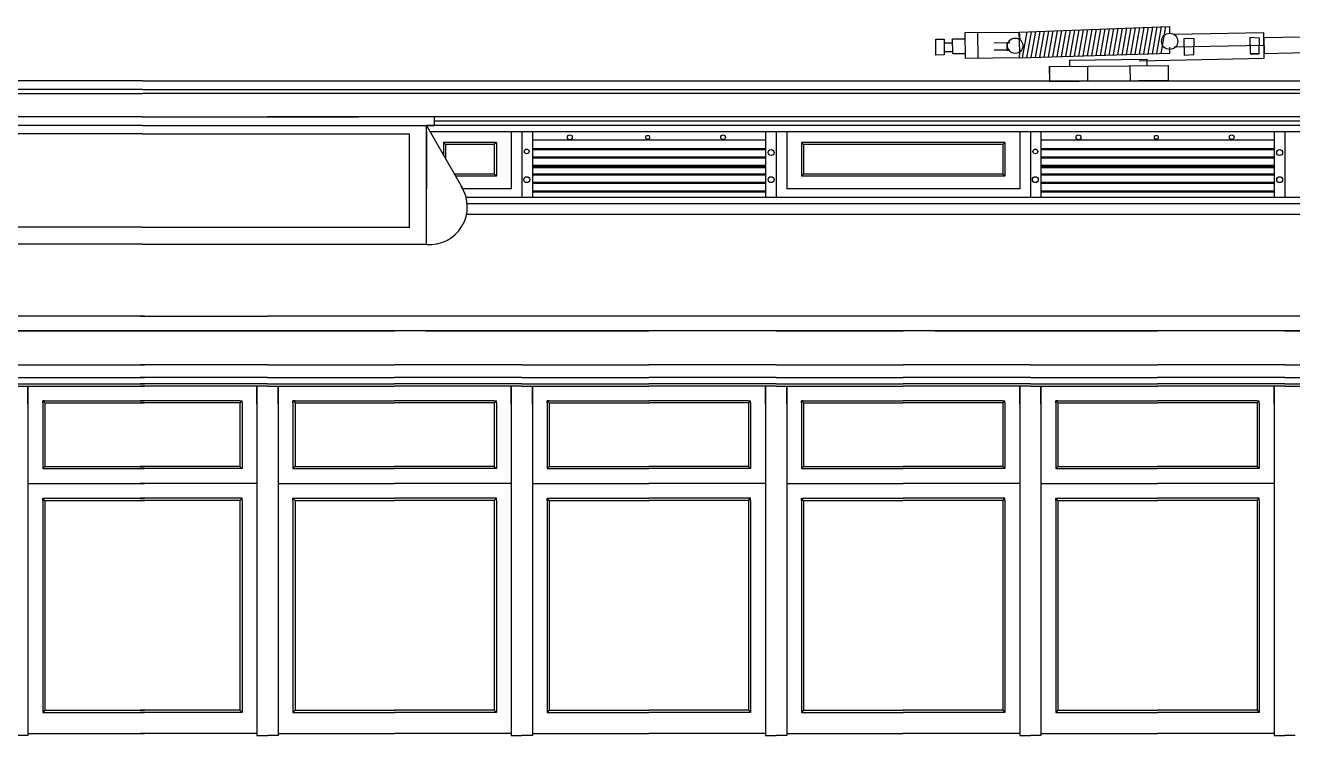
# Model space of a CAD drawing. Extents: x 0 to 750, y -2 to 474.
# Drawn here: x 289.7 to 439.2, y 225.6 to 309.4 of the extents above; entities that cross this region are included whole.
import ezdxf

# ---------------------------------------------------------------- set-up
doc = ezdxf.new("R2010")
doc.units = 0
doc.layers.get('0').update_dxf_attribs({"color": 1, "linetype": 'CONTINUOUS'})

# ---------------------------------------------------------------- blocks, each defined once
blk = doc.blocks.new('*X1')
at = {"color": 0}
for p, q in [((480.867791, 322.850082), (481.409165, 325.920368)), ((481.378399, 322.866502), (481.920421, 325.940463)), ((481.889008, 322.882923), (482.431678, 325.960558)), ((482.399617, 322.899343), (482.942935, 325.980653)), ((482.910225, 322.915764), (483.454191, 326.000748)), ((483.420834, 322.932185), (483.965448, 326.020842)), ((483.931443, 322.948605), (484.476704, 326.040937)), ((484.442051, 322.965026), (484.987961, 326.061032)), ((484.95266, 322.981446), (485.499217, 326.081127)), ((485.463269, 322.997867), (486.010474, 326.101222)), ((485.973878, 323.014287), (486.521731, 326.121317)), ((486.484486, 323.030708), (487.032987, 326.141412)), ((486.995095, 323.047128), (487.544244, 326.161506)), ((487.505704, 323.063549), (488.0555, 326.181601)), ((488.016312, 323.07997), (488.566757, 326.201696)), ((488.526921, 323.09639), (489.078014, 326.221791)), ((489.03753, 323.112811), (489.58927, 326.241886)), ((489.548138, 323.129231), (490.100527, 326.261981)), ((490.058747, 323.145652), (490.611783, 326.282076)), ((490.569356, 323.162072), (491.12304, 326.30217)), ((491.079964, 323.178493), (491.634296, 326.322265)), ((491.590573, 323.194913), (492.145553, 326.34236)), ((492.101182, 323.211334), (492.65681, 326.362455)), ((492.611791, 323.227755), (493.168066, 326.38255)), ((493.122399, 323.244175), (493.679323, 326.402645)), ((493.633008, 323.260596), (494.190579, 326.42274)), ((494.143617, 323.277016), (494.701836, 326.442834)), ((494.654225, 323.293437), (495.213092, 326.462929)), ((495.164834, 323.309857), (495.724349, 326.483024)), ((478.825356, 322.7844), (479.364139, 325.839989)), ((479.335965, 322.80082), (479.875395, 325.860084)), ((479.846573, 322.817241), (480.386652, 325.880178)), ((480.357182, 322.833661), (480.897908, 325.900273))]:
    blk.add_line(p, q, dxfattribs=at)

msp = doc.modelspace()

# ---------------------------------------------------------------- linework, layer by layer
for p, q in [((400.556197, 308.574859), (406.93126, 308.599478)), ((400.58613, 305.506515), (400.556197, 308.574859)), ((402.086059, 305.521147), (402.056126, 308.589491)), ((406.93126, 308.599478), (424.638201, 309.295446)), ((406.93126, 308.599478), (406.981951, 307.701696)), ((406.981951, 306.295446), (406.93126, 308.599478)), ((424.638201, 309.295446), (424.638201, 308.420446)), ((435.773432, 308.541753), (425.180204, 308.330516)), ((434.115708, 307.983466), (434.154476, 306.039309)), ((435.266291, 307.918004), (434.115708, 307.983466)), ((435.833242, 305.54235), (435.773432, 308.541753)), ((435.7834, 308.041853), (435.823274, 306.04225)), ((435.803337, 307.042051), (435.7834, 308.041853)), ((515.269065, 309.417467), (435.785676, 307.927739)), ((397.06368, 307.790752), (398.063632, 307.800507)), ((397.081971, 305.915841), (397.06368, 307.790752)), ((398.063632, 307.800507), (398.073387, 306.800554)), ((398.943468, 307.309066), (398.06851, 307.30053)), ((398.073387, 306.800554), (398.081923, 305.925596)), ((399.063585, 307.810262), (400.563513, 307.824894)), ((399.080656, 306.060345), (399.063585, 307.810262)), ((403.94323, 307.357841), (405.818141, 307.376132)), ((405.826677, 306.501173), (403.951766, 306.482883)), ((405.818141, 307.376132), (405.443159, 307.372474)), ((405.443159, 307.372474), (405.451695, 306.497515)), ((405.451695, 306.497515), (405.826677, 306.501173)), ((421.944761, 306.534522), (421.941087, 306.508565)), ((424.700701, 306.139196), (424.700701, 306.826696)), ((435.803337, 307.042051), (425.209695, 306.830806)), ((427.576271, 307.853065), (426.33908, 307.828394)), ((426.33908, 307.828394), (426.377848, 305.884237)), ((427.524906, 305.995516), (427.576271, 307.853065)), ((435.214926, 306.060455), (435.266291, 307.918004)), ((515.269065, 307.811663), (435.822606, 306.075758)), ((398.081923, 305.925596), (397.081971, 305.915841)), ((398.953223, 306.309114), (398.078265, 306.300578)), ((400.580585, 306.074977), (399.080656, 306.060345)), ((406.960827, 305.568703), (400.58613, 305.506515)), ((406.960827, 305.568703), (406.981951, 306.295446)), ((406.960827, 305.568703), (424.700701, 306.139196)), ((412.838537, 305.319518), (421.963103, 305.408533)), ((412.838537, 305.319518), (412.845854, 304.569554)), ((421.086174, 305.248282), (435.833242, 305.54235)), ((421.963103, 305.408533), (421.97042, 304.658568)), ((426.377848, 305.884237), (427.524906, 305.995516)), ((435.214926, 306.060455), (434.154476, 306.039309)), ((434.154476, 306.039309), (435.214926, 306.060455)), ((410.470967, 304.546386), (424.470301, 304.682956)), ((410.470967, 304.546386), (410.488038, 302.796469)), ((410.487705, 304.614754), (410.487705, 302.864754)), ((414.970753, 304.590283), (414.987824, 302.840367)), ((419.970515, 304.639058), (419.987586, 302.889142)), ((424.470301, 304.682956), (424.487372, 302.933039)), ((303.487705, 302.864754), (88.761422, 302.864754)), ((303.487705, 302.864754), (518.213988, 302.864754)), ((410.487705, 302.864754), (424.487705, 302.864754)), ((410.488038, 302.796469), (424.487372, 302.933039)), ((303.487705, 301.864754), (88.761422, 301.864754)), ((258.737705, 301.364754), (303.487705, 301.364754)), ((303.487705, 301.864754), (518.213988, 301.864754)), ((348.237705, 301.364754), (303.487705, 301.364754)), ((378.237705, 301.364754), (348.237705, 301.364754)), ((438.237705, 301.364754), (408.237705, 301.364754)), ((303.487705, 298.614754), (277.987705, 298.614754)), ((303.487705, 297.614754), (277.987705, 297.614754)), ((303.487705, 298.614754), (328.987705, 298.614754)), ((303.487705, 297.614754), (328.987705, 297.614754)), ((328.987705, 297.614754), (337.942464, 297.614754)), ((336.987705, 283.614754), (336.987705, 297.614754)), ((336.987705, 297.614754), (341.230267, 290.191018)), ((337.942464, 297.614754), (337.942464, 298.584517)), ((378.237705, 298.614754), (348.237705, 298.614754)), ((378.237705, 298.114754), (348.237705, 298.114754)), ((378.237705, 297.614754), (348.237705, 297.614754)), ((438.237705, 298.614754), (408.237705, 298.614754)), ((438.237705, 298.114754), (408.237705, 298.114754)), ((438.237705, 297.614754), (408.237705, 297.614754)), ((303.487705, 296.614754), (277.987705, 296.614754)), ((303.487705, 296.614754), (328.987705, 296.614754)), ((328.987705, 296.614754), (335.038775, 296.614754)), ((334.987705, 285.614754), (334.987705, 296.614754)), ((336.987705, 296.864754), (336.987705, 290.114754)), ((348.237705, 296.864754), (337.41632, 296.864754)), ((348.237705, 296.864754), (337.41632, 296.864754)), ((346.987705, 296.864754), (346.987705, 290.114754)), ((378.237705, 296.864754), (348.237705, 296.864754)), ((378.237705, 296.864754), (348.237705, 296.864754)), ((348.237705, 296.864754), (348.237705, 289.114754)), ((348.237705, 296.864754), (348.237705, 289.114754)), ((349.487705, 296.864754), (349.487705, 289.114754)), ((376.987705, 296.864754), (376.987705, 289.114754)), ((378.237705, 296.864754), (378.237705, 289.114754)), ((408.237705, 296.864754), (378.237705, 296.864754)), ((408.237705, 296.864754), (378.237705, 296.864754)), ((378.237705, 296.864754), (378.237705, 289.114754)), ((379.487705, 296.864754), (379.487705, 290.114754)), ((406.987705, 296.864754), (406.987705, 290.114754)), ((408.237705, 296.864754), (408.237705, 289.114754)), ((408.237705, 296.864754), (408.237705, 289.114754)), ((438.237705, 296.864754), (408.237705, 296.864754)), ((438.237705, 296.864754), (408.237705, 296.864754)), ((409.487705, 296.864754), (409.487705, 289.114754)), ((436.987705, 296.864754), (436.987705, 289.114754)), ((468.237705, 296.864754), (438.237705, 296.864754)), ((468.237705, 296.864754), (438.237705, 296.864754)), ((438.237705, 296.864754), (438.237705, 289.114754)), ((438.237705, 296.864754), (438.237705, 289.114754)), ((345.237705, 295.614754), (338.987705, 295.614754)), ((338.987705, 295.614754), (338.987705, 294.115107)), ((339.237705, 295.364754), (338.987705, 295.614754)), ((344.987705, 295.364754), (339.237705, 295.364754)), ((339.237705, 295.364754), (339.237705, 293.677651)), ((345.237705, 295.614754), (344.987705, 295.364754)), ((344.987705, 295.364754), (344.987705, 291.864754)), ((345.237705, 295.614754), (345.237705, 291.614754)), ((376.987705, 295.864754), (349.487705, 295.864754)), ((376.987705, 294.864754), (349.487705, 294.864754)), ((376.987705, 294.739754), (349.487705, 294.739754)), ((381.487705, 295.364754), (381.237705, 295.614754)), ((381.237705, 295.614754), (381.237705, 291.614754)), ((405.237705, 295.614754), (381.237705, 295.614754)), ((381.487705, 295.364754), (381.487705, 291.864754)), ((404.987705, 295.364754), (381.487705, 295.364754)), ((405.237705, 295.614754), (404.987705, 295.364754)), ((404.987705, 295.364754), (404.987705, 291.864754)), ((405.237705, 295.614754), (405.237705, 291.614754)), ((436.987705, 295.864754), (409.487705, 295.864754)), ((436.987705, 294.864754), (409.487705, 294.864754)), ((436.987705, 294.739754), (409.487705, 294.739754)), ((376.987705, 293.864754), (349.487705, 293.864754)), ((376.987705, 293.739754), (349.487705, 293.739754)), ((436.987705, 293.864754), (409.487705, 293.864754)), ((436.987705, 293.739754), (409.487705, 293.739754)), ((344.987705, 291.864754), (340.27375, 291.864754)), ((345.237705, 291.614754), (340.416622, 291.614754)), ((345.237705, 291.614754), (344.987705, 291.864754)), ((376.987705, 292.864754), (349.487705, 292.864754)), ((376.987705, 292.739754), (349.487705, 292.739754)), ((376.987705, 292.614754), (349.487705, 292.614754)), ((376.987705, 291.864754), (349.487705, 291.864754)), ((376.987705, 291.739754), (349.487705, 291.739754)), ((381.237705, 291.614754), (381.487705, 291.864754)), ((405.237705, 291.614754), (381.237705, 291.614754)), ((404.987705, 291.864754), (381.487705, 291.864754)), ((405.237705, 291.614754), (404.987705, 291.864754)), ((436.987705, 292.864754), (409.487705, 292.864754)), ((436.987705, 292.739754), (409.487705, 292.739754)), ((436.987705, 292.614754), (409.487705, 292.614754)), ((436.987705, 291.864754), (409.487705, 291.864754)), ((436.987705, 291.739754), (409.487705, 291.739754)), ((346.987705, 290.114754), (341.230267, 290.114754)), ((376.987705, 290.864754), (349.487705, 290.864754)), ((376.987705, 290.739754), (349.487705, 290.739754)), ((406.987705, 290.114754), (379.487705, 290.114754)), ((436.987705, 290.864754), (409.487705, 290.864754)), ((436.987705, 290.739754), (409.487705, 290.739754)), ((348.237705, 289.114754), (341.669769, 289.114754)), ((378.237705, 289.114754), (348.237705, 289.114754)), ((376.987705, 289.864754), (349.487705, 289.864754)), ((376.987705, 289.739754), (349.487705, 289.739754)), ((408.237705, 289.114754), (378.237705, 289.114754)), ((378.237705, 288.834327), (378.237705, 288.830622)), ((438.237705, 289.114754), (408.237705, 289.114754)), ((436.987705, 289.864754), (409.487705, 289.864754)), ((436.987705, 289.739754), (409.487705, 289.739754)), ((468.237705, 289.114754), (438.237705, 289.114754)), ((438.237705, 288.834327), (438.237705, 288.830622)), ((348.237705, 287.114754), (341.726919, 287.114754)), ((348.237705, 288.364754), (341.79871, 288.364754)), ((378.237705, 288.364754), (348.237705, 288.364754)), ((378.237705, 287.114754), (348.237705, 287.114754)), ((408.237705, 288.364754), (378.237705, 288.364754)), ((408.237705, 287.114754), (378.237705, 287.114754)), ((438.237705, 288.364754), (408.237705, 288.364754)), ((438.237705, 287.114754), (408.237705, 287.114754)), ((468.237705, 288.364754), (438.237705, 288.364754)), ((468.237705, 287.114754), (438.237705, 287.114754)), ((303.487705, 285.614754), (277.987705, 285.614754)), ((303.487705, 285.614754), (328.987705, 285.614754)), ((328.987705, 285.614754), (335.038775, 285.614754)), ((303.487705, 283.614754), (277.987705, 283.614754)), ((303.487705, 283.614754), (328.987705, 283.614754)), ((328.987705, 283.614754), (336.987705, 283.614754)), ((303.737705, 275.114754), (288.737705, 275.114754)), ((303.237705, 275.114754), (318.237705, 275.114754)), ((348.237705, 275.114754), (318.237705, 275.114754)), ((378.237705, 275.114754), (348.237705, 275.114754)), ((408.237705, 275.114754), (378.237705, 275.114754)), ((438.237705, 275.114754), (408.237705, 275.114754)), ((468.237705, 275.114754), (438.237705, 275.114754)), ((303.737705, 273.364754), (288.737705, 273.364754)), ((303.487705, 273.364754), (303.237705, 273.364754)), ((303.237705, 273.364754), (318.237705, 273.364754)), ((303.487705, 273.364754), (303.737705, 273.364754)), ((348.237705, 273.364754), (318.237705, 273.364754)), ((332.987705, 273.364754), (333.237705, 273.364754)), ((332.987705, 273.364754), (333.237705, 273.364754)), ((333.487705, 273.364754), (333.237705, 273.364754)), ((333.487705, 273.364754), (333.237705, 273.364754)), ((336.953614, 273.364754), (351.953614, 273.364754)), ((337.203614, 273.364754), (336.953614, 273.364754)), ((351.953614, 273.364754), (337.203614, 273.364754)), ((378.237705, 273.364754), (348.237705, 273.364754)), ((362.987705, 273.364754), (363.237705, 273.364754)), ((362.987705, 273.364754), (363.237705, 273.364754)), ((363.487705, 273.364754), (363.237705, 273.364754)), ((363.487705, 273.364754), (363.237705, 273.364754)), ((408.237705, 273.364754), (378.237705, 273.364754)), ((392.987705, 273.364754), (393.237705, 273.364754)), ((392.987705, 273.364754), (393.237705, 273.364754)), ((393.487705, 273.364754), (393.237705, 273.364754)), ((393.487705, 273.364754), (393.237705, 273.364754)), ((397.203614, 273.364754), (396.953614, 273.364754)), ((396.953614, 273.364754), (411.953614, 273.364754)), ((411.953614, 273.364754), (397.203614, 273.364754)), ((438.237705, 273.364754), (408.237705, 273.364754)), ((422.987705, 273.364754), (423.237705, 273.364754)), ((422.987705, 273.364754), (423.237705, 273.364754)), ((423.487705, 273.364754), (423.237705, 273.364754)), ((423.487705, 273.364754), (423.237705, 273.364754)), ((468.237705, 273.364754), (438.237705, 273.364754)), ((303.487705, 269.364754), (303.237705, 269.364754)), ((303.487705, 269.364754), (303.737705, 269.364754)), ((332.987705, 269.364754), (333.237705, 269.364754)), ((333.487705, 269.364754), (333.237705, 269.364754)), ((362.987705, 269.364754), (363.237705, 269.364754)), ((363.487705, 269.364754), (363.237705, 269.364754)), ((392.987705, 269.364754), (393.237705, 269.364754)), ((393.487705, 269.364754), (393.237705, 269.364754)), ((422.987705, 269.364754), (423.237705, 269.364754)), ((423.487705, 269.364754), (423.237705, 269.364754)), ((303.487705, 267.864754), (303.237705, 267.864754)), ((303.487705, 267.864754), (303.737705, 267.864754)), ((332.987705, 267.864754), (333.237705, 267.864754)), ((333.487705, 267.864754), (333.237705, 267.864754)), ((362.987705, 267.864754), (363.237705, 267.864754)), ((363.487705, 267.864754), (363.237705, 267.864754)), ((392.987705, 267.864754), (393.237705, 267.864754)), ((393.487705, 267.864754), (393.237705, 267.864754)), ((422.987705, 267.864754), (423.237705, 267.864754)), ((423.487705, 267.864754), (423.237705, 267.864754)), ((303.487705, 267.114754), (303.237705, 267.114754)), ((303.487705, 266.864754), (303.237705, 266.864754)), ((303.487705, 267.114754), (303.737705, 267.114754)), ((303.487705, 266.864754), (303.737705, 266.864754)), ((332.987705, 267.114754), (333.237705, 267.114754)), ((332.987705, 266.864754), (333.237705, 266.864754)), ((333.487705, 267.114754), (333.237705, 267.114754)), ((333.487705, 266.864754), (333.237705, 266.864754)), ((362.987705, 267.114754), (363.237705, 267.114754)), ((362.987705, 266.864754), (363.237705, 266.864754)), ((363.487705, 267.114754), (363.237705, 267.114754)), ((363.487705, 266.864754), (363.237705, 266.864754)), ((392.987705, 267.114754), (393.237705, 267.114754)), ((392.987705, 266.864754), (393.237705, 266.864754)), ((393.487705, 267.114754), (393.237705, 267.114754)), ((393.487705, 266.864754), (393.237705, 266.864754)), ((422.987705, 267.114754), (423.237705, 267.114754)), ((422.987705, 266.864754), (423.237705, 266.864754)), ((423.487705, 267.114754), (423.237705, 267.114754)), ((423.487705, 266.864754), (423.237705, 266.864754)), ((303.487705, 265.114754), (303.237705, 265.114754)), ((303.487705, 264.864754), (303.237705, 264.864754)), ((303.487705, 265.114754), (303.737705, 265.114754)), ((303.487705, 264.864754), (303.737705, 264.864754)), ((332.987705, 265.114754), (333.237705, 265.114754)), ((332.987705, 264.864754), (333.237705, 264.864754)), ((333.487705, 265.114754), (333.237705, 265.114754)), ((333.487705, 264.864754), (333.237705, 264.864754)), ((362.987705, 265.114754), (363.237705, 265.114754)), ((362.987705, 264.864754), (363.237705, 264.864754)), ((363.487705, 265.114754), (363.237705, 265.114754)), ((363.487705, 264.864754), (363.237705, 264.864754)), ((392.987705, 265.114754), (393.237705, 265.114754)), ((392.987705, 264.864754), (393.237705, 264.864754)), ((393.487705, 265.114754), (393.237705, 265.114754)), ((393.487705, 264.864754), (393.237705, 264.864754)), ((422.987705, 265.114754), (423.237705, 265.114754)), ((422.987705, 264.864754), (423.237705, 264.864754)), ((423.487705, 265.114754), (423.237705, 265.114754)), ((423.487705, 264.864754), (423.237705, 264.864754)), ((303.487705, 257.364754), (303.237705, 257.364754)), ((303.487705, 257.364754), (303.737705, 257.364754)), ((332.987705, 257.364754), (333.237705, 257.364754)), ((333.487705, 257.364754), (333.237705, 257.364754)), ((362.987705, 257.364754), (363.237705, 257.364754)), ((363.487705, 257.364754), (363.237705, 257.364754)), ((392.987705, 257.364754), (393.237705, 257.364754)), ((393.487705, 257.364754), (393.237705, 257.364754)), ((422.987705, 257.364754), (423.237705, 257.364754)), ((423.487705, 257.364754), (423.237705, 257.364754)), ((303.487705, 257.114754), (303.237705, 257.114754)), ((303.487705, 257.114754), (303.737705, 257.114754)), ((332.987705, 257.114754), (333.237705, 257.114754)), ((333.487705, 257.114754), (333.237705, 257.114754)), ((362.987705, 257.114754), (363.237705, 257.114754)), ((363.487705, 257.114754), (363.237705, 257.114754)), ((392.987705, 257.114754), (393.237705, 257.114754)), ((393.487705, 257.114754), (393.237705, 257.114754)), ((422.987705, 257.114754), (423.237705, 257.114754)), ((423.487705, 257.114754), (423.237705, 257.114754)), ((303.487705, 255.364754), (303.237705, 255.364754)), ((303.487705, 255.364754), (303.737705, 255.364754)), ((332.987705, 255.364754), (333.237705, 255.364754)), ((333.487705, 255.364754), (333.237705, 255.364754)), ((362.987705, 255.364754), (363.237705, 255.364754)), ((363.487705, 255.364754), (363.237705, 255.364754)), ((392.987705, 255.364754), (393.237705, 255.364754)), ((393.487705, 255.364754), (393.237705, 255.364754)), ((422.987705, 255.364754), (423.237705, 255.364754)), ((423.487705, 255.364754), (423.237705, 255.364754)), ((303.487705, 253.614754), (303.237705, 253.614754)), ((303.487705, 253.364754), (303.237705, 253.364754)), ((303.487705, 253.614754), (303.737705, 253.614754)), ((303.487705, 253.364754), (303.737705, 253.364754)), ((332.987705, 253.614754), (333.237705, 253.614754)), ((332.987705, 253.364754), (333.237705, 253.364754)), ((333.487705, 253.614754), (333.237705, 253.614754)), ((333.487705, 253.364754), (333.237705, 253.364754)), ((362.987705, 253.614754), (363.237705, 253.614754)), ((362.987705, 253.364754), (363.237705, 253.364754)), ((363.487705, 253.614754), (363.237705, 253.614754)), ((363.487705, 253.364754), (363.237705, 253.364754)), ((392.987705, 253.614754), (393.237705, 253.614754)), ((392.987705, 253.364754), (393.237705, 253.364754)), ((393.487705, 253.614754), (393.237705, 253.614754)), ((393.487705, 253.364754), (393.237705, 253.364754)), ((422.987705, 253.614754), (423.237705, 253.614754)), ((422.987705, 253.364754), (423.237705, 253.364754)), ((423.487705, 253.614754), (423.237705, 253.614754)), ((423.487705, 253.364754), (423.237705, 253.364754)), ((303.487705, 228.614754), (303.237705, 228.614754)), ((303.487705, 228.364754), (303.237705, 228.364754)), ((303.487705, 228.614754), (303.737705, 228.614754)), ((303.487705, 228.364754), (303.737705, 228.364754)), ((332.987705, 228.614754), (333.237705, 228.614754)), ((332.987705, 228.364754), (333.237705, 228.364754)), ((333.487705, 228.614754), (333.237705, 228.614754)), ((333.487705, 228.364754), (333.237705, 228.364754)), ((362.987705, 228.614754), (363.237705, 228.614754)), ((362.987705, 228.364754), (363.237705, 228.364754)), ((363.487705, 228.614754), (363.237705, 228.614754)), ((363.487705, 228.364754), (363.237705, 228.364754)), ((392.987705, 228.614754), (393.237705, 228.614754)), ((392.987705, 228.364754), (393.237705, 228.364754)), ((393.487705, 228.614754), (393.237705, 228.614754)), ((393.487705, 228.364754), (393.237705, 228.364754)), ((422.987705, 228.614754), (423.237705, 228.614754)), ((422.987705, 228.364754), (423.237705, 228.364754)), ((423.487705, 228.614754), (423.237705, 228.614754)), ((423.487705, 228.364754), (423.237705, 228.364754)), ((303.487705, 225.864754), (303.237705, 225.864754)), ((303.487705, 225.864754), (303.737705, 225.864754)), ((332.987705, 225.864754), (333.237705, 225.864754)), ((333.487705, 225.864754), (333.237705, 225.864754)), ((362.987705, 225.864754), (363.237705, 225.864754)), ((363.487705, 225.864754), (363.237705, 225.864754)), ((392.987705, 225.864754), (393.237705, 225.864754)), ((393.487705, 225.864754), (393.237705, 225.864754)), ((422.987705, 225.864754), (423.237705, 225.864754)), ((423.487705, 225.864754), (423.237705, 225.864754))]:
    msp.add_line(p, q)
at = {"color": 1}
for p, q in [((408.237705, 301.364754), (378.237705, 301.364754)), ((468.237705, 301.364754), (438.237705, 301.364754)), ((348.237705, 298.614754), (318.237705, 298.614754)), ((348.237705, 297.614754), (336.987705, 297.614754)), ((348.237705, 298.114754), (337.942464, 298.114754)), ((408.237705, 298.614754), (378.237705, 298.614754)), ((408.237705, 298.114754), (378.237705, 298.114754)), ((408.237705, 297.614754), (378.237705, 297.614754)), ((468.237705, 298.614754), (438.237705, 298.614754)), ((468.237705, 298.114754), (438.237705, 298.114754)), ((468.237705, 297.614754), (438.237705, 297.614754)), ((288.737705, 273.364754), (303.487705, 273.364754)), ((318.237705, 273.364754), (303.487705, 273.364754)), ((318.237705, 273.364754), (332.987705, 273.364754)), ((348.237705, 273.364754), (318.237705, 273.364754)), ((348.237705, 273.364754), (333.487705, 273.364754)), ((351.953614, 273.364754), (337.203614, 273.364754)), ((348.237705, 273.364754), (362.987705, 273.364754)), ((348.237705, 273.364754), (362.987705, 273.364754)), ((378.237705, 273.364754), (363.487705, 273.364754)), ((378.237705, 273.364754), (363.487705, 273.364754)), ((378.237705, 273.364754), (392.987705, 273.364754)), ((408.237705, 273.364754), (378.237705, 273.364754)), ((408.237705, 273.364754), (393.487705, 273.364754)), ((411.953614, 273.364754), (397.203614, 273.364754)), ((408.237705, 273.364754), (422.987705, 273.364754)), ((408.237705, 273.364754), (422.987705, 273.364754)), ((438.237705, 273.364754), (423.487705, 273.364754)), ((438.237705, 273.364754), (423.487705, 273.364754)), ((438.237705, 273.364754), (452.987705, 273.364754)), ((468.237705, 273.364754), (438.237705, 273.364754)), ((288.737705, 269.364754), (303.487705, 269.364754)), ((288.737705, 269.364754), (303.487705, 269.364754)), ((318.237705, 269.364754), (303.487705, 269.364754)), ((318.237705, 269.364754), (303.487705, 269.364754)), ((318.237705, 269.364754), (332.987705, 269.364754)), ((318.237705, 269.364754), (332.987705, 269.364754)), ((348.237705, 269.364754), (333.487705, 269.364754)), ((348.237705, 269.364754), (333.487705, 269.364754)), ((348.237705, 269.364754), (362.987705, 269.364754)), ((348.237705, 269.364754), (362.987705, 269.364754)), ((378.237705, 269.364754), (363.487705, 269.364754)), ((378.237705, 269.364754), (363.487705, 269.364754)), ((378.237705, 269.364754), (392.987705, 269.364754)), ((378.237705, 269.364754), (392.987705, 269.364754)), ((408.237705, 269.364754), (393.487705, 269.364754)), ((408.237705, 269.364754), (393.487705, 269.364754)), ((408.237705, 269.364754), (422.987705, 269.364754)), ((408.237705, 269.364754), (422.987705, 269.364754)), ((438.237705, 269.364754), (423.487705, 269.364754)), ((438.237705, 269.364754), (423.487705, 269.364754)), ((438.237705, 269.364754), (452.987705, 269.364754)), ((438.237705, 269.364754), (452.987705, 269.364754)), ((288.737705, 267.864754), (303.487705, 267.864754)), ((318.237705, 267.864754), (303.487705, 267.864754)), ((318.237705, 267.864754), (332.987705, 267.864754)), ((348.237705, 267.864754), (333.487705, 267.864754)), ((348.237705, 267.864754), (362.987705, 267.864754)), ((378.237705, 267.864754), (363.487705, 267.864754)), ((378.237705, 267.864754), (392.987705, 267.864754)), ((408.237705, 267.864754), (393.487705, 267.864754)), ((408.237705, 267.864754), (422.987705, 267.864754)), ((438.237705, 267.864754), (423.487705, 267.864754)), ((438.237705, 267.864754), (452.987705, 267.864754)), ((288.737705, 267.114754), (303.487705, 267.114754)), ((288.737705, 266.864754), (303.487705, 266.864754)), ((289.987705, 266.864754), (289.987705, 255.364754)), ((289.987705, 264.739754), (289.987705, 266.864754)), ((318.237705, 267.114754), (303.487705, 267.114754)), ((318.237705, 266.864754), (303.487705, 266.864754)), ((316.987705, 264.739754), (316.987705, 266.864754)), ((316.987705, 266.864754), (316.987705, 255.364754)), ((318.237705, 267.114754), (332.987705, 267.114754)), ((318.237705, 266.864754), (332.987705, 266.864754)), ((319.487705, 266.864754), (319.487705, 255.364754)), ((319.487705, 264.739754), (319.487705, 266.864754)), ((348.237705, 267.114754), (333.487705, 267.114754)), ((348.237705, 266.864754), (333.487705, 266.864754)), ((346.987705, 264.739754), (346.987705, 266.864754)), ((346.987705, 266.864754), (346.987705, 255.364754)), ((348.237705, 267.114754), (362.987705, 267.114754)), ((348.237705, 266.864754), (362.987705, 266.864754)), ((349.487705, 266.864754), (349.487705, 255.364754)), ((349.487705, 264.739754), (349.487705, 266.864754)), ((378.237705, 267.114754), (363.487705, 267.114754)), ((378.237705, 266.864754), (363.487705, 266.864754)), ((376.987705, 264.739754), (376.987705, 266.864754)), ((376.987705, 266.864754), (376.987705, 255.364754)), ((378.237705, 267.114754), (392.987705, 267.114754)), ((378.237705, 266.864754), (392.987705, 266.864754)), ((379.487705, 266.864754), (379.487705, 255.364754)), ((379.487705, 264.739754), (379.487705, 266.864754)), ((408.237705, 267.114754), (393.487705, 267.114754)), ((408.237705, 266.864754), (393.487705, 266.864754)), ((406.987705, 264.739754), (406.987705, 266.864754)), ((406.987705, 266.864754), (406.987705, 255.364754)), ((408.237705, 267.114754), (422.987705, 267.114754)), ((408.237705, 266.864754), (422.987705, 266.864754)), ((409.487705, 266.864754), (409.487705, 255.364754)), ((409.487705, 264.739754), (409.487705, 266.864754)), ((438.237705, 267.114754), (423.487705, 267.114754)), ((438.237705, 266.864754), (423.487705, 266.864754)), ((436.987705, 264.739754), (436.987705, 266.864754)), ((436.987705, 266.864754), (436.987705, 255.364754)), ((438.237705, 267.114754), (452.987705, 267.114754)), ((438.237705, 266.864754), (452.987705, 266.864754)), ((291.987705, 264.864754), (291.737705, 265.114754)), ((291.987705, 265.114754), (291.737705, 265.114754)), ((291.737705, 264.864754), (291.737705, 265.114754)), ((291.737705, 264.864754), (291.737705, 257.364754)), ((291.987705, 265.114754), (303.487705, 265.114754)), ((291.987705, 264.864754), (303.487705, 264.864754)), ((291.987705, 264.864754), (291.987705, 257.364754)), ((314.987705, 265.114754), (303.487705, 265.114754)), ((314.987705, 264.864754), (303.487705, 264.864754)), ((314.987705, 265.114754), (315.237705, 265.114754)), ((314.987705, 264.864754), (315.237705, 265.114754)), ((314.987705, 264.864754), (314.987705, 257.364754)), ((315.237705, 264.864754), (315.237705, 265.114754)), ((315.237705, 264.864754), (315.237705, 257.364754)), ((321.487705, 264.864754), (321.237705, 265.114754)), ((321.487705, 265.114754), (321.237705, 265.114754)), ((321.237705, 264.864754), (321.237705, 265.114754)), ((321.237705, 264.864754), (321.237705, 257.364754)), ((321.487705, 265.114754), (332.987705, 265.114754)), ((321.487705, 264.864754), (332.987705, 264.864754)), ((321.487705, 264.864754), (321.487705, 257.364754)), ((344.987705, 265.114754), (333.487705, 265.114754)), ((344.987705, 264.864754), (333.487705, 264.864754)), ((344.987705, 265.114754), (345.237705, 265.114754)), ((344.987705, 264.864754), (345.237705, 265.114754)), ((344.987705, 264.864754), (344.987705, 257.364754)), ((345.237705, 264.864754), (345.237705, 265.114754)), ((345.237705, 264.864754), (345.237705, 257.364754)), ((351.487705, 264.864754), (351.237705, 265.114754)), ((351.487705, 265.114754), (351.237705, 265.114754)), ((351.237705, 264.864754), (351.237705, 265.114754)), ((351.237705, 264.864754), (351.237705, 257.364754)), ((351.487705, 265.114754), (362.987705, 265.114754)), ((351.487705, 264.864754), (362.987705, 264.864754)), ((351.487705, 264.864754), (351.487705, 257.364754)), ((374.987705, 265.114754), (363.487705, 265.114754)), ((374.987705, 264.864754), (363.487705, 264.864754)), ((374.987705, 265.114754), (375.237705, 265.114754)), ((374.987705, 264.864754), (375.237705, 265.114754)), ((374.987705, 264.864754), (374.987705, 257.364754)), ((375.237705, 264.864754), (375.237705, 265.114754)), ((375.237705, 264.864754), (375.237705, 257.364754)), ((381.487705, 264.864754), (381.237705, 265.114754)), ((381.487705, 265.114754), (381.237705, 265.114754)), ((381.237705, 264.864754), (381.237705, 265.114754)), ((381.237705, 264.864754), (381.237705, 257.364754)), ((381.487705, 265.114754), (392.987705, 265.114754)), ((381.487705, 264.864754), (392.987705, 264.864754)), ((381.487705, 264.864754), (381.487705, 257.364754)), ((404.987705, 265.114754), (393.487705, 265.114754)), ((404.987705, 264.864754), (393.487705, 264.864754)), ((404.987705, 265.114754), (405.237705, 265.114754)), ((404.987705, 264.864754), (405.237705, 265.114754)), ((404.987705, 264.864754), (404.987705, 257.364754)), ((405.237705, 264.864754), (405.237705, 265.114754)), ((405.237705, 264.864754), (405.237705, 257.364754)), ((411.487705, 264.864754), (411.237705, 265.114754)), ((411.487705, 265.114754), (411.237705, 265.114754)), ((411.237705, 264.864754), (411.237705, 265.114754)), ((411.237705, 264.864754), (411.237705, 257.364754)), ((411.487705, 265.114754), (422.987705, 265.114754)), ((411.487705, 264.864754), (422.987705, 264.864754)), ((411.487705, 264.864754), (411.487705, 257.364754)), ((434.987705, 265.114754), (423.487705, 265.114754)), ((434.987705, 264.864754), (423.487705, 264.864754)), ((434.987705, 265.114754), (435.237705, 265.114754)), ((434.987705, 264.864754), (435.237705, 265.114754)), ((434.987705, 264.864754), (434.987705, 257.364754)), ((435.237705, 264.864754), (435.237705, 265.114754)), ((435.237705, 264.864754), (435.237705, 257.364754)), ((291.987705, 257.364754), (291.737705, 257.114754)), ((291.737705, 257.364754), (291.737705, 257.114754)), ((291.987705, 257.364754), (303.487705, 257.364754)), ((314.987705, 257.364754), (303.487705, 257.364754)), ((314.987705, 257.364754), (315.237705, 257.114754)), ((315.237705, 257.364754), (315.237705, 257.114754)), ((321.487705, 257.364754), (321.237705, 257.114754)), ((321.237705, 257.364754), (321.237705, 257.114754)), ((321.487705, 257.364754), (332.987705, 257.364754)), ((344.987705, 257.364754), (333.487705, 257.364754)), ((344.987705, 257.364754), (345.237705, 257.114754)), ((345.237705, 257.364754), (345.237705, 257.114754)), ((351.487705, 257.364754), (351.237705, 257.114754)), ((351.237705, 257.364754), (351.237705, 257.114754)), ((351.487705, 257.364754), (362.987705, 257.364754)), ((374.987705, 257.364754), (363.487705, 257.364754)), ((374.987705, 257.364754), (375.237705, 257.114754)), ((375.237705, 257.364754), (375.237705, 257.114754)), ((381.487705, 257.364754), (381.237705, 257.114754)), ((381.237705, 257.364754), (381.237705, 257.114754)), ((381.487705, 257.364754), (392.987705, 257.364754)), ((404.987705, 257.364754), (393.487705, 257.364754)), ((404.987705, 257.364754), (405.237705, 257.114754)), ((405.237705, 257.364754), (405.237705, 257.114754)), ((411.487705, 257.364754), (411.237705, 257.114754)), ((411.237705, 257.364754), (411.237705, 257.114754)), ((411.487705, 257.364754), (422.987705, 257.364754)), ((434.987705, 257.364754), (423.487705, 257.364754)), ((434.987705, 257.364754), (435.237705, 257.114754)), ((435.237705, 257.364754), (435.237705, 257.114754)), ((291.737705, 257.114754), (291.987705, 257.114754)), ((291.987705, 257.114754), (303.487705, 257.114754)), ((314.987705, 257.114754), (303.487705, 257.114754)), ((315.237705, 257.114754), (314.987705, 257.114754)), ((321.237705, 257.114754), (321.487705, 257.114754)), ((321.487705, 257.114754), (332.987705, 257.114754)), ((344.987705, 257.114754), (333.487705, 257.114754)), ((345.237705, 257.114754), (344.987705, 257.114754)), ((351.237705, 257.114754), (351.487705, 257.114754)), ((351.487705, 257.114754), (362.987705, 257.114754)), ((374.987705, 257.114754), (363.487705, 257.114754)), ((375.237705, 257.114754), (374.987705, 257.114754)), ((381.237705, 257.114754), (381.487705, 257.114754)), ((381.487705, 257.114754), (392.987705, 257.114754)), ((404.987705, 257.114754), (393.487705, 257.114754)), ((405.237705, 257.114754), (404.987705, 257.114754)), ((411.237705, 257.114754), (411.487705, 257.114754)), ((411.487705, 257.114754), (422.987705, 257.114754)), ((434.987705, 257.114754), (423.487705, 257.114754)), ((435.237705, 257.114754), (434.987705, 257.114754)), ((289.987705, 255.364754), (289.987705, 225.864754)), ((289.987705, 255.364754), (303.487705, 255.364754)), ((316.987705, 255.364754), (303.487705, 255.364754)), ((316.987705, 255.364754), (316.987705, 225.864754)), ((319.487705, 255.364754), (319.487705, 225.864754)), ((319.487705, 255.364754), (332.987705, 255.364754)), ((346.987705, 255.364754), (333.487705, 255.364754)), ((346.987705, 255.364754), (346.987705, 225.864754)), ((349.487705, 255.364754), (349.487705, 225.864754)), ((349.487705, 255.364754), (362.987705, 255.364754)), ((376.987705, 255.364754), (363.487705, 255.364754)), ((376.987705, 255.364754), (376.987705, 225.864754)), ((379.487705, 255.364754), (379.487705, 225.864754)), ((379.487705, 255.364754), (392.987705, 255.364754)), ((406.987705, 255.364754), (393.487705, 255.364754)), ((406.987705, 255.364754), (406.987705, 225.864754)), ((409.487705, 255.364754), (409.487705, 225.864754)), ((409.487705, 255.364754), (422.987705, 255.364754)), ((436.987705, 255.364754), (423.487705, 255.364754)), ((436.987705, 255.364754), (436.987705, 225.864754)), ((291.987705, 253.364754), (291.737705, 253.614754)), ((291.737705, 253.614754), (291.987705, 253.614754)), ((291.737705, 253.364754), (291.737705, 253.614754)), ((291.737705, 253.364754), (291.737705, 228.614754)), ((291.987705, 253.614754), (303.487705, 253.614754)), ((291.987705, 253.364754), (291.987705, 228.614754)), ((291.987705, 253.364754), (303.487705, 253.364754)), ((314.987705, 253.614754), (303.487705, 253.614754)), ((314.987705, 253.364754), (303.487705, 253.364754)), ((315.237705, 253.614754), (314.987705, 253.614754)), ((314.987705, 253.364754), (315.237705, 253.614754)), ((314.987705, 253.364754), (314.987705, 228.614754)), ((315.237705, 253.364754), (315.237705, 253.614754)), ((315.237705, 253.364754), (315.237705, 228.614754)), ((321.487705, 253.364754), (321.237705, 253.614754)), ((321.237705, 253.614754), (321.487705, 253.614754)), ((321.237705, 253.364754), (321.237705, 253.614754)), ((321.237705, 253.364754), (321.237705, 228.614754)), ((321.487705, 253.614754), (332.987705, 253.614754)), ((321.487705, 253.364754), (321.487705, 228.614754)), ((321.487705, 253.364754), (332.987705, 253.364754)), ((344.987705, 253.614754), (333.487705, 253.614754)), ((344.987705, 253.364754), (333.487705, 253.364754)), ((345.237705, 253.614754), (344.987705, 253.614754)), ((344.987705, 253.364754), (345.237705, 253.614754)), ((344.987705, 253.364754), (344.987705, 228.614754)), ((345.237705, 253.364754), (345.237705, 253.614754)), ((345.237705, 253.364754), (345.237705, 228.614754)), ((351.487705, 253.364754), (351.237705, 253.614754)), ((351.237705, 253.614754), (351.487705, 253.614754)), ((351.237705, 253.364754), (351.237705, 253.614754)), ((351.237705, 253.364754), (351.237705, 228.614754)), ((351.487705, 253.614754), (362.987705, 253.614754)), ((351.487705, 253.364754), (351.487705, 228.614754)), ((351.487705, 253.364754), (362.987705, 253.364754)), ((374.987705, 253.614754), (363.487705, 253.614754)), ((374.987705, 253.364754), (363.487705, 253.364754)), ((375.237705, 253.614754), (374.987705, 253.614754)), ((374.987705, 253.364754), (375.237705, 253.614754)), ((374.987705, 253.364754), (374.987705, 228.614754)), ((375.237705, 253.364754), (375.237705, 253.614754)), ((375.237705, 253.364754), (375.237705, 228.614754)), ((381.487705, 253.364754), (381.237705, 253.614754)), ((381.237705, 253.614754), (381.487705, 253.614754)), ((381.237705, 253.364754), (381.237705, 253.614754)), ((381.237705, 253.364754), (381.237705, 228.614754)), ((381.487705, 253.614754), (392.987705, 253.614754)), ((381.487705, 253.364754), (381.487705, 228.614754)), ((381.487705, 253.364754), (392.987705, 253.364754)), ((404.987705, 253.614754), (393.487705, 253.614754)), ((404.987705, 253.364754), (393.487705, 253.364754)), ((405.237705, 253.614754), (404.987705, 253.614754)), ((404.987705, 253.364754), (405.237705, 253.614754)), ((404.987705, 253.364754), (404.987705, 228.614754)), ((405.237705, 253.364754), (405.237705, 253.614754)), ((405.237705, 253.364754), (405.237705, 228.614754)), ((411.487705, 253.364754), (411.237705, 253.614754)), ((411.237705, 253.614754), (411.487705, 253.614754)), ((411.237705, 253.364754), (411.237705, 253.614754)), ((411.237705, 253.364754), (411.237705, 228.614754)), ((411.487705, 253.614754), (422.987705, 253.614754)), ((411.487705, 253.364754), (411.487705, 228.614754)), ((411.487705, 253.364754), (422.987705, 253.364754)), ((434.987705, 253.614754), (423.487705, 253.614754)), ((434.987705, 253.364754), (423.487705, 253.364754)), ((435.237705, 253.614754), (434.987705, 253.614754)), ((434.987705, 253.364754), (435.237705, 253.614754)), ((434.987705, 253.364754), (434.987705, 228.614754)), ((435.237705, 253.364754), (435.237705, 253.614754)), ((435.237705, 253.364754), (435.237705, 228.614754)), ((291.987705, 228.614754), (291.737705, 228.364754)), ((291.737705, 228.614754), (291.737705, 228.364754)), ((291.737705, 228.364754), (291.987705, 228.364754)), ((291.987705, 228.614754), (303.487705, 228.614754)), ((291.987705, 228.364754), (303.487705, 228.364754)), ((314.987705, 228.614754), (303.487705, 228.614754)), ((314.987705, 228.364754), (303.487705, 228.364754)), ((314.987705, 228.614754), (315.237705, 228.364754)), ((315.237705, 228.364754), (314.987705, 228.364754)), ((315.237705, 228.614754), (315.237705, 228.364754)), ((321.487705, 228.614754), (321.237705, 228.364754)), ((321.237705, 228.614754), (321.237705, 228.364754)), ((321.237705, 228.364754), (321.487705, 228.364754)), ((321.487705, 228.614754), (332.987705, 228.614754)), ((321.487705, 228.364754), (332.987705, 228.364754)), ((344.987705, 228.614754), (333.487705, 228.614754)), ((344.987705, 228.364754), (333.487705, 228.364754)), ((344.987705, 228.614754), (345.237705, 228.364754)), ((345.237705, 228.364754), (344.987705, 228.364754)), ((345.237705, 228.614754), (345.237705, 228.364754)), ((351.487705, 228.614754), (351.237705, 228.364754)), ((351.237705, 228.614754), (351.237705, 228.364754)), ((351.237705, 228.364754), (351.487705, 228.364754)), ((351.487705, 228.614754), (362.987705, 228.614754)), ((351.487705, 228.364754), (362.987705, 228.364754)), ((374.987705, 228.614754), (363.487705, 228.614754)), ((374.987705, 228.364754), (363.487705, 228.364754)), ((374.987705, 228.614754), (375.237705, 228.364754)), ((375.237705, 228.364754), (374.987705, 228.364754)), ((375.237705, 228.614754), (375.237705, 228.364754)), ((381.487705, 228.614754), (381.237705, 228.364754)), ((381.237705, 228.614754), (381.237705, 228.364754)), ((381.237705, 228.364754), (381.487705, 228.364754)), ((381.487705, 228.614754), (392.987705, 228.614754)), ((381.487705, 228.364754), (392.987705, 228.364754)), ((404.987705, 228.614754), (393.487705, 228.614754)), ((404.987705, 228.364754), (393.487705, 228.364754)), ((404.987705, 228.614754), (405.237705, 228.364754)), ((405.237705, 228.364754), (404.987705, 228.364754)), ((405.237705, 228.614754), (405.237705, 228.364754)), ((411.487705, 228.614754), (411.237705, 228.364754)), ((411.237705, 228.614754), (411.237705, 228.364754)), ((411.237705, 228.364754), (411.487705, 228.364754)), ((411.487705, 228.614754), (422.987705, 228.614754)), ((411.487705, 228.364754), (422.987705, 228.364754)), ((434.987705, 228.614754), (423.487705, 228.614754)), ((434.987705, 228.364754), (423.487705, 228.364754)), ((434.987705, 228.614754), (435.237705, 228.364754)), ((435.237705, 228.364754), (434.987705, 228.364754)), ((435.237705, 228.614754), (435.237705, 228.364754)), ((289.987705, 225.864754), (289.987705, 225.614754)), ((289.987705, 225.864754), (303.487705, 225.864754)), ((316.987705, 225.864754), (303.487705, 225.864754)), ((316.987705, 225.864754), (316.987705, 225.614754)), ((319.487705, 225.864754), (319.487705, 225.614754)), ((319.487705, 225.864754), (332.987705, 225.864754)), ((346.987705, 225.864754), (333.487705, 225.864754)), ((346.987705, 225.864754), (346.987705, 225.614754)), ((349.487705, 225.864754), (349.487705, 225.614754)), ((349.487705, 225.864754), (362.987705, 225.864754)), ((376.987705, 225.864754), (363.487705, 225.864754)), ((376.987705, 225.864754), (376.987705, 225.614754)), ((379.487705, 225.864754), (379.487705, 225.614754)), ((379.487705, 225.864754), (392.987705, 225.864754)), ((406.987705, 225.864754), (393.487705, 225.864754)), ((406.987705, 225.864754), (406.987705, 225.614754)), ((409.487705, 225.864754), (409.487705, 225.614754)), ((409.487705, 225.864754), (422.987705, 225.864754)), ((436.987705, 225.864754), (423.487705, 225.864754)), ((436.987705, 225.864754), (436.987705, 225.614754)), ((289.987705, 225.614754), (288.737705, 225.614754)), ((316.987705, 225.614754), (318.237705, 225.614754)), ((319.487705, 225.614754), (318.237705, 225.614754)), ((346.987705, 225.614754), (348.237705, 225.614754)), ((349.487705, 225.614754), (348.237705, 225.614754)), ((376.987705, 225.614754), (378.237705, 225.614754)), ((379.487705, 225.614754), (378.237705, 225.614754)), ((406.987705, 225.614754), (408.237705, 225.614754)), ((409.487705, 225.614754), (408.237705, 225.614754)), ((436.987705, 225.614754), (438.237705, 225.614754)), ((439.487705, 225.614754), (438.237705, 225.614754))]:
    msp.add_line(p, q, dxfattribs=at)
for centre, radius in [((424.665321, 307.529801), 0.951972), ((406.446769, 307.007247), 0.910014), ((353.905275, 296.207263), 0.288825), ((363.08992, 296.207263), 0.23106), ((371.98574, 296.207263), 0.277377), ((413.905275, 296.207263), 0.288825), ((423.08992, 296.207263), 0.23106), ((431.98574, 296.207263), 0.277377), ((348.82195, 294.543003), 0.277377), ((377.646716, 294.404315), 0.34659), ((408.82195, 294.543003), 0.277377), ((437.646716, 294.404315), 0.34659), ((348.82195, 291.214483), 0.34659), ((377.646716, 291.214483), 0.34659), ((408.82195, 291.214483), 0.34659), ((437.646716, 291.214483), 0.34659)]:
    msp.add_circle(centre, radius)
msp.add_arc((337.381313, 287.991394), 4.433147, 264.860997, 33.135382)

# ---------------------------------------------------------------- block references
msp.add_blockref('*X1', (-71.518049, -17.204554))

doc.saveas('drawing.dxf')
